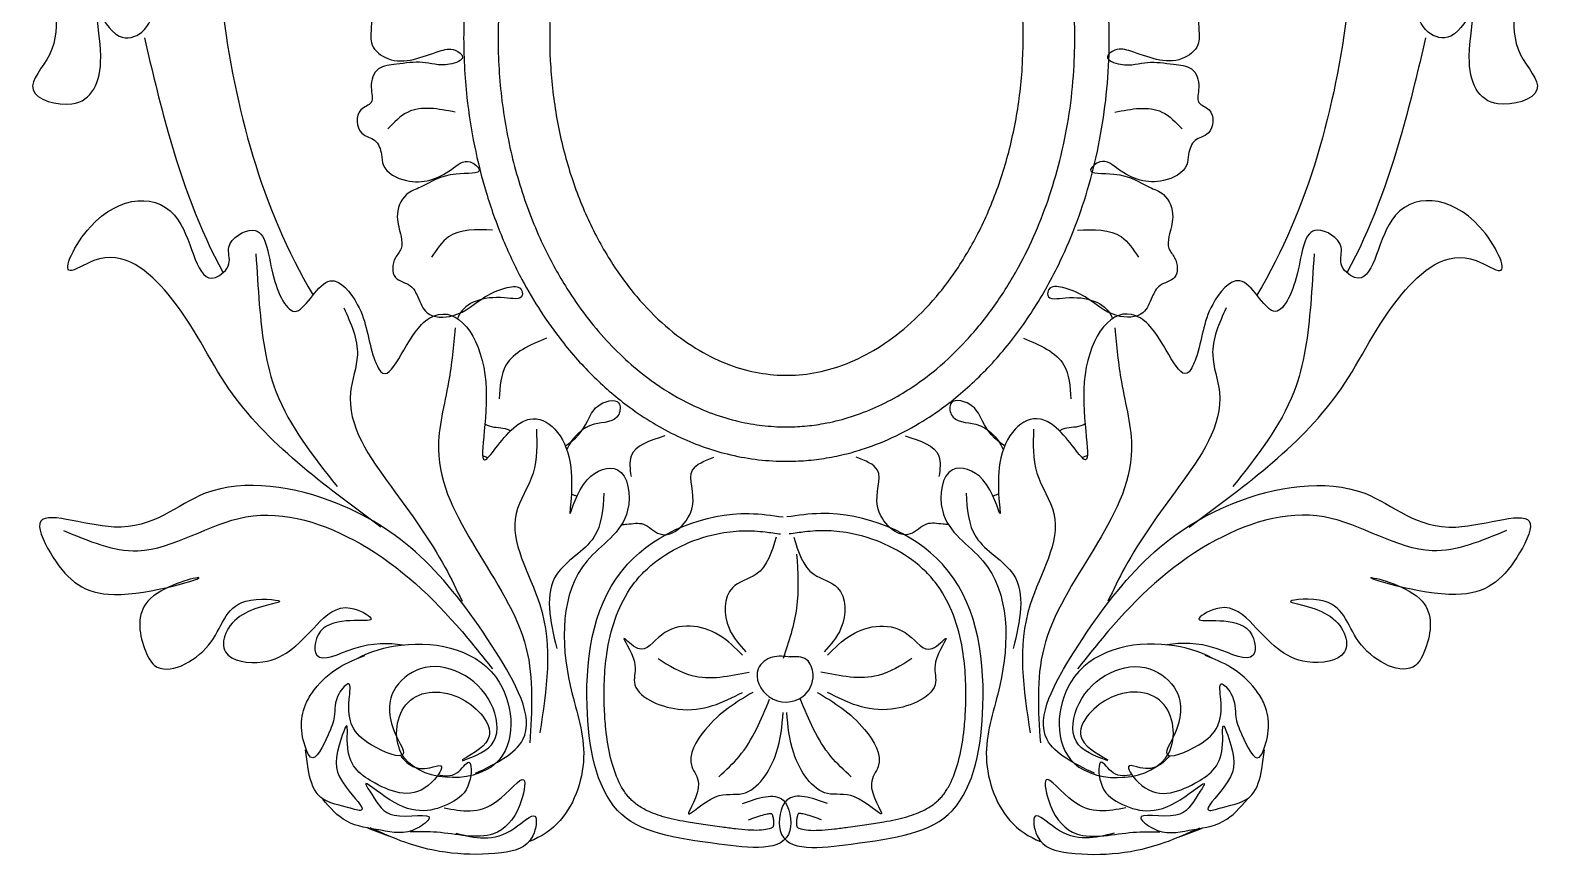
# Model space of a CAD drawing. Extents: x 3172 to 33391, y 13916 to 34175.
# Drawn here: x 14303.6 to 14737.8, y 19184.1 to 19422.1 of the extents above; entities that cross this region are included whole.
import ezdxf

# ---------------------------------------------------------------- set-up
doc = ezdxf.new("R2010")
doc.units = 0
doc.layers.get('0').update_dxf_attribs({"linetype": 'CONTINUOUS'})

# ---------------------------------------------------------------- blocks, each defined once
blk = doc.blocks.new('A$C26935412')
for points, knots in [([(189.23, 369.47), (188.02, 369.8), (184.84, 370.65), (180.75, 368.08), (176.47, 364.97), (171.81, 368.73), (163.51, 363.93), (169, 355.27), (158.93, 351.99), (164.6, 337.03), (180.8, 337.94), (180.94, 326.22), (172.13, 337.78), (165.46, 335.87), (157.28, 341.33), (155.12, 333.39), (150.49, 330), (145.72, 332.94), (140.04, 325.03), (148.13, 322.27), (145.05, 317.03), (143.6, 310.66), (155.05, 304), (169.93, 312.99), (170.34, 303.63), (159.56, 306.18), (153.83, 306.52), (142.77, 307.78), (142.62, 297.79), (136.5, 299.11), (133.76, 293.54), (137.36, 289.35), (137.05, 284.63), (135.2, 279.49), (143.91, 271.78), (150.97, 277.25), (164.17, 278.95), (156.61, 270.96), (148.19, 274.02), (137.22, 276.04), (131.22, 267.96), (132.09, 262.59), (130.47, 258.75), (125.7, 257.6), (126.19, 250.11), (131.41, 246.22), (131.36, 240.24), (130.79, 234.62), (138.88, 228.48), (147.7, 232.61), (154.94, 234.64), (159.33, 231.32), (151.98, 228.59), (146.47, 230.9), (139.45, 229.68), (132.67, 229.17), (130.55, 223.55), (132.44, 218.18), (126.45, 216.64), (127.08, 209.01), (132.94, 208.13), (134.35, 203.91), (134.56, 198.58), (143.61, 193.97), (152.45, 196.85), (158.95, 202.78), (165.11, 197.58), (152.45, 198.5), (147.92, 194.64), (140.38, 191.97), (138.05, 185.52), (139.94, 180.51), (140.43, 176.01), (137.46, 173.01), (136.99, 166.84), (142.91, 166.05), (145.06, 161.63), (147.17, 155.92), (156.84, 155.84), (163.23, 161.88), (169.26, 164.66), (174.89, 165.44), (175.57, 160.89), (165.51, 162.97), (158.31, 160.33), (156.44, 156.03), (156.33, 155.73)], [0, 0, 0, 0, 3.626488, 9.497656, 14.037657, 17.247966, 25.52905, 32.10924, 39.694714, 47.063932, 69.595182, 70.190921, 80.111463, 88.791806, 94.44745, 102.917136, 106.392853, 110.019341, 117.293124, 122.350107, 127.842747, 131.46656, 141.387102, 158.687263, 159.87874, 166.463981, 179.701659, 185.10046, 194.522296, 196.310907, 201.932326, 207.022809, 211.788718, 215.412531, 222.588645, 238.272028, 243.637859, 249.132113, 258.67137, 270.595439, 278.700549, 284.10851, 286.529434, 290.434553, 296.664821, 303.496733, 308.936274, 313.544867, 319.683056, 334.735565, 339.34773, 342.225786, 346.592053, 354.464935, 362.067644, 367.388464, 373.218537, 377.54854, 381.231319, 388.002367, 392.368633, 396.848903, 399.87466, 408.060683, 421.460311, 427.293678, 430.76102, 437.665812, 448.632827, 453.236249, 460.273316, 466.058779, 469.576907, 472.733564, 478.416692, 483.387656, 487.291604, 492.630238, 500.256992, 510.938306, 517.979239, 522.077682, 523.723865, 528.933408, 543.16569, 544.224199, 544.224199, 544.224199, 544.224199]), ([(313.71, 369.47), (314.92, 369.8), (318.09, 370.65), (322.19, 368.08), (326.47, 364.97), (331.13, 368.73), (339.42, 363.93), (333.94, 355.27), (344.01, 351.99), (338.34, 337.03), (322.14, 337.94), (322, 326.22), (330.8, 337.78), (337.48, 335.87), (345.66, 341.33), (347.82, 333.39), (352.45, 330), (357.22, 332.94), (362.89, 325.03), (354.81, 322.27), (357.89, 317.03), (359.33, 310.66), (347.89, 304), (333.01, 312.99), (332.6, 303.63), (343.38, 306.18), (349.11, 306.52), (360.17, 307.78), (360.31, 297.79), (366.44, 299.11), (369.18, 293.54), (365.58, 289.35), (365.89, 284.63), (367.74, 279.49), (359.02, 271.78), (351.97, 277.25), (338.77, 278.95), (346.32, 270.96), (354.75, 274.02), (365.71, 276.04), (371.72, 267.96), (370.85, 262.59), (372.47, 258.75), (377.24, 257.6), (376.75, 250.11), (371.53, 246.22), (371.58, 240.24), (372.15, 234.62), (364.06, 228.48), (355.23, 232.61), (348, 234.64), (343.6, 231.32), (350.96, 228.59), (356.47, 230.9), (363.49, 229.68), (370.26, 229.17), (372.39, 223.55), (370.5, 218.18), (376.49, 216.64), (375.86, 209.01), (370, 208.13), (368.59, 203.91), (368.38, 198.58), (359.33, 193.97), (350.49, 196.85), (343.99, 202.78), (337.82, 197.58), (350.49, 198.5), (355.02, 194.64), (362.56, 191.97), (364.89, 185.52), (363, 180.51), (362.51, 176.01), (365.48, 173.01), (365.95, 166.84), (360.03, 166.05), (357.88, 161.63), (355.77, 155.92), (346.1, 155.84), (339.71, 161.88), (333.68, 164.66), (328.05, 165.44), (327.37, 160.89), (337.43, 162.97), (344.63, 160.33), (346.5, 156.03), (346.61, 155.73)], [0, 0, 0, 0, 3.626488, 9.497656, 14.037657, 17.247966, 25.52905, 32.10924, 39.694714, 47.063932, 69.595182, 70.190921, 80.111463, 88.791806, 94.44745, 102.917136, 106.392853, 110.019341, 117.293124, 122.350107, 127.842747, 131.46656, 141.387102, 158.687263, 159.87874, 166.463981, 179.701659, 185.10046, 194.522296, 196.310907, 201.932326, 207.022809, 211.788718, 215.412531, 222.588645, 238.272028, 243.637859, 249.132113, 258.67137, 270.595439, 278.700549, 284.10851, 286.529434, 290.434553, 296.664821, 303.496733, 308.936274, 313.544867, 319.683056, 334.735565, 339.34773, 342.225786, 346.592053, 354.464935, 362.067644, 367.388464, 373.218537, 377.54854, 381.231319, 388.002367, 392.368633, 396.848903, 399.87466, 408.060683, 421.460311, 427.293678, 430.76102, 437.665812, 448.632827, 453.236249, 460.273316, 466.058779, 469.576907, 472.733564, 478.416692, 483.387656, 487.291604, 492.630238, 500.256992, 510.938306, 517.979239, 522.077682, 523.723865, 528.933408, 543.16569, 544.224199, 544.224199, 544.224199, 544.224199]), ([(178.39, 313.65), (172.3, 302.15), (171.36, 300.15), (168.87, 294.42), (167.4, 290.62), (164.77, 282.81), (163.61, 278.82), (161.17, 268.9), (160.07, 262.9), (158.57, 250.75), (158.17, 244.6), (158.09, 232.28), (158.4, 226.11), (159.59, 215.3), (160.32, 210.61), (162.19, 201.4), (163.32, 196.87), (166.01, 187.96), (167.56, 183.58), (171.04, 175.11), (172.97, 171.02), (176.77, 163.88), (178.61, 160.77), (182.47, 154.82), (184.5, 151.97), (189.6, 145.46), (192.76, 141.93), (199.34, 135.5), (202.76, 132.58), (210.79, 126.66), (215.46, 123.86), (224.98, 119.32), (229.82, 117.58), (237.39, 115.7), (240.08, 115.19), (245.48, 114.49), (248.2, 114.29), (252.89, 114.22), (254.87, 114.28), (258.84, 114.56), (260.82, 114.79), (264.78, 115.4), (266.75, 115.8), (270.69, 116.75), (272.65, 117.32), (277.68, 118.99), (280.73, 120.22), (286.75, 123.12), (289.73, 124.78), (296.49, 129.1), (300.23, 131.92), (307.45, 138.27), (310.92, 141.79), (317.5, 149.51), (320.61, 153.69), (326.37, 162.65), (329.03, 167.41), (333.21, 176.18), (334.85, 180.08), (337.81, 188.09), (339.12, 192.21), (341.41, 200.62), (342.38, 204.92), (343.95, 213.63), (344.55, 218.04), (345.38, 226.93), (345.61, 231.41), (345.7, 240.38), (345.55, 244.86), (344.78, 255.02), (344.05, 260.67), (341.98, 271.79), (340.65, 277.24), (337.74, 286.81), (336.26, 290.98), (332.97, 299.06), (331.15, 302.98), (327.51, 309.92), (325.74, 313), (323.86, 315.95)], [1.017097, 1.017097, 1.017097, 1.017097, 1.072672, 1.072672, 1.173149, 1.173149, 1.273626, 1.273626, 1.417944, 1.417944, 1.562261, 1.562261, 1.706579, 1.706579, 1.818454, 1.818454, 1.930329, 1.930329, 2.043981, 2.043981, 2.157633, 2.157633, 2.251109, 2.251109, 2.344585, 2.344585, 2.476073, 2.476073, 2.607562, 2.607562, 2.776168, 2.776168, 2.944773, 2.944773, 3.037511, 3.037511, 3.13025, 3.13025, 3.198235, 3.198235, 3.266221, 3.266221, 3.334206, 3.334206, 3.402192, 3.402192, 3.509032, 3.509032, 3.615872, 3.615872, 3.755915, 3.755915, 3.895957, 3.895957, 4.036, 4.036, 4.176042, 4.176042, 4.281049, 4.281049, 4.386056, 4.386056, 4.491063, 4.491063, 4.596069, 4.596069, 4.701076, 4.701076, 4.806083, 4.806083, 4.940287, 4.940287, 5.074492, 5.074492, 5.182736, 5.182736, 5.290979, 5.290979, 5.382853, 5.382853, 5.382853, 5.382853]), ([(182.38, 297.73), (176.27, 285.58), (176, 284.81), (174.41, 280.15), (173.24, 276.15), (171.26, 267.99), (170.44, 263.83), (169.16, 255.4), (168.7, 251.13), (168.03, 240.66), (168.03, 234.44), (168.78, 222.08), (169.54, 215.96), (171.8, 203.97), (173.29, 198.11), (176.96, 186.84), (179.13, 181.43), (183.59, 172.18), (185.76, 168.24), (191.62, 158.94), (195.49, 153.88), (203.73, 144.93), (208.09, 141.04), (215.95, 135.31), (219.39, 133.2), (225.37, 130.15), (227.9, 129.05), (232.97, 127.19), (235.51, 126.43), (240.33, 125.32), (242.59, 124.92), (247.14, 124.39), (249.41, 124.25), (253.51, 124.24), (255.34, 124.32), (259.02, 124.64), (260.85, 124.88), (265.07, 125.65), (267.46, 126.22), (272.24, 127.67), (274.61, 128.55), (279.35, 130.6), (281.71, 131.78), (287.96, 135.36), (291.82, 138.04), (298.53, 143.65), (301.43, 146.41), (307.01, 152.49), (309.69, 155.8), (314.75, 162.9), (317.13, 166.71), (321.08, 173.94), (322.72, 177.29), (325.74, 184.24), (327.11, 187.83), (329.61, 195.32), (330.73, 199.23), (332.63, 207.2), (333.42, 211.27), (334.65, 219.5), (335.09, 223.66), (335.83, 235.2), (335.75, 242.62), (334.7, 255.01), (334.02, 260.01), (332.01, 270.58), (330.61, 276.11), (327.21, 286.78), (325.2, 291.92), (322.67, 297.38), (322.4, 297.95), (322.12, 298.52)], [1.146876, 1.146876, 1.146876, 1.146876, 1.16845, 1.16845, 1.276177, 1.276177, 1.383905, 1.383905, 1.491633, 1.491633, 1.646547, 1.646547, 1.801462, 1.801462, 1.956377, 1.956377, 2.111292, 2.111292, 2.236584, 2.236584, 2.424642, 2.424642, 2.612701, 2.612701, 2.753757, 2.753757, 2.855564, 2.855564, 2.957372, 2.957372, 3.048037, 3.048037, 3.138703, 3.138703, 3.211969, 3.211969, 3.285236, 3.285236, 3.380782, 3.380782, 3.476327, 3.476327, 3.571873, 3.571873, 3.731735, 3.731735, 3.859224, 3.859224, 3.986713, 3.986713, 4.114201, 4.114201, 4.216108, 4.216108, 4.318014, 4.318014, 4.423073, 4.423073, 4.528133, 4.528133, 4.633192, 4.633192, 4.817687, 4.817687, 4.944788, 4.944788, 5.090967, 5.090967, 5.237146, 5.237146, 5.254365, 5.254365, 5.254365, 5.254365]), ([(198.31, 298.23), (191.74, 284.34), (190.23, 280.29), (187.4, 271.2), (186.15, 266.11), (184.27, 255.67), (183.64, 250.32), (183.04, 239.56), (183.06, 234.14), (183.74, 223.38), (184.41, 218.05), (186.36, 207.64), (187.65, 202.56), (190.76, 192.82), (192.6, 188.16), (196.73, 179.37), (199.02, 175.24), (203.95, 167.64), (206.58, 164.16), (212.07, 157.91), (214.91, 155.13), (220.7, 150.29), (223.63, 148.23), (229.5, 144.78), (232.42, 143.39), (238.22, 141.23), (241.08, 140.45), (246.77, 139.45), (249.59, 139.22), (255.23, 139.28), (258.06, 139.57), (263.76, 140.72), (266.63, 141.56), (272.44, 143.88), (275.37, 145.34), (281.23, 148.96), (284.16, 151.11), (289.92, 156.12), (292.75, 158.99), (298.18, 165.41), (300.78, 168.98), (305.63, 176.74), (307.87, 180.93), (311.88, 189.85), (313.65, 194.57), (316.63, 204.41), (317.84, 209.53), (319.65, 220), (320.24, 225.35), (320.76, 236.13), (320.7, 241.55), (319.94, 252.29), (319.23, 257.61), (317.2, 267.99), (315.88, 273.04), (312.7, 282.73), (310.83, 287.37), (307.71, 293.88), (306.63, 295.96), (305.5, 297.96)], [1.071746, 1.071746, 1.071746, 1.071746, 1.200302, 1.200302, 1.35034, 1.35034, 1.500378, 1.500378, 1.650416, 1.650416, 1.800453, 1.800453, 1.950491, 1.950491, 2.100529, 2.100529, 2.250567, 2.250567, 2.400604, 2.400604, 2.550642, 2.550642, 2.70068, 2.70068, 2.850718, 2.850718, 3.000756, 3.000756, 3.150793, 3.150793, 3.300831, 3.300831, 3.450869, 3.450869, 3.600907, 3.600907, 3.750944, 3.750944, 3.900982, 3.900982, 4.05102, 4.05102, 4.201058, 4.201058, 4.351096, 4.351096, 4.501133, 4.501133, 4.651171, 4.651171, 4.801209, 4.801209, 4.951247, 4.951247, 5.101284, 5.101284, 5.251322, 5.251322, 5.325134, 5.325134, 5.325134, 5.325134]), ([(85.03, 277.56), (85.84, 267.1), (88.9, 227.6), (99.28, 187.94), (114.38, 162.55)], [0, 0, 0, 0, 31.52309, 119.048211, 119.048211, 119.048211, 119.048211]), ([(417.91, 277.56), (417.1, 267.1), (414.04, 227.6), (403.66, 187.94), (388.56, 162.55)], [0, 0, 0, 0, 31.52309, 119.048211, 119.048211, 119.048211, 119.048211]), ([(65.4, 237.34), (67.54, 228.2), (72.94, 205.06), (81.29, 181.77), (88.26, 169.07)], [0, 0, 0, 0, 28.308582, 71.625679, 71.625679, 71.625679, 71.625679]), ([(437.54, 237.34), (435.4, 228.2), (429.99, 205.06), (421.65, 181.77), (414.68, 169.07)], [0, 0, 0, 0, 28.308582, 71.625679, 71.625679, 71.625679, 71.625679]), ([(134.11, 95.13), (117.43, 107.36), (91.63, 126.27), (76.85, 160.64), (57.11, 177.91), (39.59, 165.83), (51.7, 191.07), (78.51, 193.5), (80.69, 162.48), (91.18, 171.25), (88.31, 177.95), (100.74, 185.19), (101.32, 169.21), (109.37, 151.31), (118.32, 172.09), (130.25, 157.23), (130.1, 148.74), (136.22, 134.28), (142.1, 152.54), (156.25, 160.62), (169.11, 140.16), (160.01, 105.58), (170.68, 123.48), (181.21, 128.99), (192.12, 117.05), (187.43, 91.87), (192.15, 110.32), (205.33, 114.66), (208.09, 95.36), (186.1, 83.74), (186.31, 53.43), (195.41, 29.77), (189.22, 10.65), (180.65, 5.05), (177.2, 3.69)], [0, 0, 0, 0, 59.732894, 92.387516, 116.104687, 123.57908, 137.623769, 163.219462, 183.083504, 188.633851, 193.537797, 201.979225, 216.023914, 228.814717, 242.015577, 252.446116, 268.888282, 273.275189, 291.366027, 297.088243, 321.038505, 343.596657, 356.796434, 361.185395, 378.543558, 393.255396, 404.222665, 413.533784, 425.666033, 444.512117, 481.131679, 501.136533, 521.920853, 533.341996, 533.341996, 533.341996, 533.341996]), ([(368.83, 95.13), (385.51, 107.36), (411.31, 126.27), (426.09, 160.64), (445.83, 177.91), (463.35, 165.83), (451.24, 191.07), (424.43, 193.5), (422.25, 162.48), (411.76, 171.25), (414.63, 177.95), (402.2, 185.19), (401.62, 169.21), (393.57, 151.31), (384.62, 172.09), (372.69, 157.23), (372.84, 148.74), (366.72, 134.28), (360.83, 152.54), (346.69, 160.62), (333.83, 140.16), (342.92, 105.58), (332.26, 123.48), (321.73, 128.99), (310.82, 117.05), (315.51, 91.87), (310.79, 110.32), (297.61, 114.66), (294.85, 95.36), (316.84, 83.74), (316.63, 53.43), (307.53, 29.77), (313.72, 10.65), (322.29, 5.05), (325.73, 3.69)], [0, 0, 0, 0, 59.732894, 92.387516, 116.104687, 123.57908, 137.623769, 163.219462, 183.083504, 188.633851, 193.537797, 201.979225, 216.023914, 228.814717, 242.015577, 252.446116, 268.888282, 273.275189, 291.366027, 297.088243, 321.038505, 343.596657, 356.796434, 361.185395, 378.543558, 393.255396, 404.222665, 413.533784, 425.666033, 444.512117, 481.131679, 501.136533, 521.920853, 533.341996, 533.341996, 533.341996, 533.341996]), ([(187.67, 118.7), (190.55, 120.43), (193.83, 124.52), (196.15, 130.9), (203.87, 133.2), (203.5, 125.4), (193.95, 125.92), (189.95, 121.4), (188.07, 117.65)], [602.023659, 602.023659, 602.023659, 602.023659, 611.717499, 616.865996, 623.129785, 626.460835, 634.153831, 645.005799, 645.005799, 645.005799, 645.005799]), ([(315.27, 118.7), (312.39, 120.43), (309.11, 124.52), (306.79, 130.9), (299.07, 133.2), (299.43, 125.4), (308.99, 125.92), (312.99, 121.4), (314.87, 117.65)], [602.023659, 602.023659, 602.023659, 602.023659, 611.717499, 616.865996, 623.129785, 626.460835, 634.153831, 645.005799, 645.005799, 645.005799, 645.005799]), ([(164.3, 125.14), (164.69, 124.88), (166.71, 123.86), (169.64, 124.24), (171.42, 123.27), (171.71, 123.07)], [576.07886, 576.07886, 576.07886, 576.07886, 577.477207, 582.801551, 583.900674, 583.900674, 583.900674, 583.900674]), ([(338.64, 125.14), (338.24, 124.88), (336.23, 123.86), (333.29, 124.24), (331.52, 123.27), (331.23, 123.07)], [576.07886, 576.07886, 576.07886, 576.07886, 577.477207, 582.801551, 583.900674, 583.900674, 583.900674, 583.900674]), ([(204.01, 95.86), (204.52, 95.88), (206.76, 96.03), (210.78, 96.85), (216.63, 89.8), (227.85, 100.36), (221.78, 111.93), (228.18, 114.44), (230.8, 115.47)], [677.290549, 677.290549, 677.290549, 677.290549, 678.73368, 683.496038, 689.048707, 701.54524, 712.014257, 719.282124, 719.282124, 719.282124, 719.282124]), ([(298.93, 95.86), (298.41, 95.88), (296.18, 96.03), (292.16, 96.85), (286.31, 89.8), (275.09, 100.36), (281.16, 111.93), (274.76, 114.44), (272.14, 115.47)], [677.290549, 677.290549, 677.290549, 677.290549, 678.73368, 683.496038, 689.048707, 701.54524, 712.014257, 719.282124, 719.282124, 719.282124, 719.282124]), ([(161.59, 23.53), (167.38, 26.34), (182.33, 33.6), (159.67, 73.77), (133.49, 102.67), (83.58, 111.25), (63.14, 89.21), (30.12, 102.73), (40.89, 81.45), (53.51, 71.02), (94.01, 83.94), (62.36, 75.99), (63.95, 62.38), (69.64, 50.46), (87.66, 59.73), (88.81, 75.4), (110.95, 73.48), (91.28, 71.74), (85.25, 56.94), (104.31, 53.99), (113.07, 64.62), (122.88, 74), (136.97, 65.8), (115.92, 70.81), (113.47, 53.79), (128.07, 61.71), (136.25, 61.53), (140.55, 60.87)], [0, 0, 0, 0, 16.882855, 43.565007, 106.736122, 145.129662, 173.388277, 195.004738, 205.569298, 226.270825, 251.294904, 267.540258, 281.306344, 287.026461, 303.79766, 320.505338, 330.320882, 341.808638, 353.661143, 364.851983, 383.905557, 394.877959, 401.461401, 415.514643, 423.602808, 434.576647, 448.390776, 448.390776, 448.390776, 448.390776]), ([(341.35, 23.53), (335.56, 26.34), (320.61, 33.6), (343.27, 73.77), (369.45, 102.67), (419.36, 111.25), (439.79, 89.21), (472.82, 102.73), (462.05, 81.45), (449.43, 71.02), (408.93, 83.94), (440.58, 75.99), (438.99, 62.38), (433.3, 50.46), (415.28, 59.73), (414.13, 75.4), (391.99, 73.48), (411.66, 71.74), (417.69, 56.94), (398.63, 53.99), (389.87, 64.62), (380.06, 74), (365.97, 65.8), (387.02, 70.81), (389.47, 53.79), (374.87, 61.71), (366.69, 61.53), (362.39, 60.87)], [0, 0, 0, 0, 16.882855, 43.565007, 106.736122, 145.129662, 173.388277, 195.004738, 205.569298, 226.270825, 251.294904, 267.540258, 281.306344, 287.026461, 303.79766, 320.505338, 330.320882, 341.808638, 353.661143, 364.851983, 383.905557, 394.877959, 401.461401, 415.514643, 423.602808, 434.576647, 448.390776, 448.390776, 448.390776, 448.390776]), ([(247.59, 11.87), (247.63, 11.8), (247.68, 11.71), (247.83, 11.34), (247.94, 10.99), (248.1, 10.24), (248.15, 9.83), (248.18, 9.08), (248.16, 8.73), (248.1, 8.37), (248.08, 8.28), (248.04, 8.13), (248.02, 8.08), (247.99, 8), (247.97, 7.97), (247.94, 7.92), (247.93, 7.9), (247.86, 7.83), (247.8, 7.78), (247.57, 7.65), (247.41, 7.57), (246.98, 7.41), (246.7, 7.32), (245.74, 7.11), (244.9, 7), (242.98, 6.93), (241.89, 6.95), (239.57, 7.09), (238.33, 7.21), (235.78, 7.51), (234.48, 7.68), (232.23, 7.99), (231.3, 8.11), (229.49, 8.36), (228.6, 8.49), (225.99, 8.87), (224.33, 9.13), (220.31, 9.85), (218.08, 10.34), (214.09, 11.5), (212.34, 12.17), (209.74, 13.52), (208.77, 14.14), (207.46, 15.19), (207.05, 15.57), (206.33, 16.29), (206.03, 16.64), (205.42, 17.38), (205.13, 17.78), (204.27, 19.04), (203.74, 19.98), (202.27, 23.05), (201.46, 25.44), (200.19, 30.67), (199.74, 33.5), (199.23, 38.35), (199.1, 40.31), (198.96, 43.66), (198.93, 45.04), (198.92, 47.76), (198.95, 49.11), (199.11, 53.12), (199.34, 55.73), (200.23, 61.8), (201.01, 65.18), (203.2, 71.46), (204.6, 74.36), (207.31, 78.44), (208.39, 79.82), (210.78, 82.41), (212.12, 83.63), (216.23, 86.89), (219.28, 88.71), (225.8, 91.62), (229.26, 92.7), (233.98, 93.58), (235.22, 93.76), (237.52, 93.98), (238.58, 94.04), (240.63, 94.07), (241.61, 94.05), (243.63, 93.93), (244.65, 93.83), (247.16, 93.55), (248.66, 93.34), (250.21, 93.12)], [13.701593, 13.701593, 13.701593, 13.701593, 14.485218, 14.485218, 16.318027, 16.318027, 18.150837, 18.150837, 19.983647, 19.983647, 20.758045, 20.758045, 21.742565, 21.742565, 22.727086, 22.727086, 24.338677, 24.338677, 25.950269, 25.950269, 27.561861, 27.561861, 29.173452, 29.173452, 32.293597, 32.293597, 35.413742, 35.413742, 38.533888, 38.533888, 41.654033, 41.654033, 43.906454, 43.906454, 46.158874, 46.158874, 50.663716, 50.663716, 57.683472, 57.683472, 64.703229, 64.703229, 69.830711, 69.830711, 72.430548, 72.430548, 74.5677, 74.5677, 76.704852, 76.704852, 80.979157, 80.979157, 89.481328, 89.481328, 97.983499, 97.983499, 103.569344, 103.569344, 107.491897, 107.491897, 111.41445, 111.41445, 119.259557, 119.259557, 130.350009, 130.350009, 141.440461, 141.440461, 147.61749, 147.61749, 153.794518, 153.794518, 165.181945, 165.181945, 176.569371, 176.569371, 180.627029, 180.627029, 184.132324, 184.132324, 187.475327, 187.475327, 190.818331, 190.818331, 195.528411, 195.528411, 195.528411, 195.528411]), ([(255.35, 11.87), (255.31, 11.8), (255.26, 11.71), (255.11, 11.34), (255, 10.99), (254.84, 10.24), (254.79, 9.83), (254.76, 9.08), (254.78, 8.73), (254.84, 8.37), (254.86, 8.28), (254.9, 8.13), (254.92, 8.08), (254.95, 8), (254.97, 7.97), (255, 7.92), (255.01, 7.9), (255.08, 7.83), (255.14, 7.78), (255.36, 7.65), (255.53, 7.57), (255.96, 7.41), (256.24, 7.32), (257.2, 7.11), (258.03, 7), (259.96, 6.93), (261.05, 6.95), (263.37, 7.09), (264.61, 7.21), (267.16, 7.51), (268.46, 7.68), (270.71, 7.99), (271.64, 8.11), (273.45, 8.36), (274.34, 8.49), (276.95, 8.87), (278.61, 9.13), (282.62, 9.85), (284.86, 10.34), (288.85, 11.5), (290.6, 12.17), (293.2, 13.52), (294.17, 14.14), (295.48, 15.19), (295.89, 15.57), (296.6, 16.29), (296.91, 16.64), (297.52, 17.38), (297.81, 17.78), (298.66, 19.04), (299.2, 19.98), (300.67, 23.05), (301.48, 25.44), (302.74, 30.67), (303.2, 33.5), (303.71, 38.35), (303.84, 40.31), (303.98, 43.66), (304.01, 45.04), (304.01, 47.76), (303.99, 49.11), (303.82, 53.12), (303.6, 55.73), (302.71, 61.8), (301.92, 65.18), (299.74, 71.46), (298.34, 74.36), (295.63, 78.44), (294.55, 79.82), (292.16, 82.41), (290.82, 83.63), (286.71, 86.89), (283.65, 88.71), (277.14, 91.62), (273.68, 92.7), (268.96, 93.58), (267.72, 93.76), (265.42, 93.98), (264.36, 94.04), (262.31, 94.07), (261.32, 94.05), (259.31, 93.93), (258.29, 93.83), (255.78, 93.55), (254.27, 93.34), (252.72, 93.12)], [13.701593, 13.701593, 13.701593, 13.701593, 14.485218, 14.485218, 16.318027, 16.318027, 18.150837, 18.150837, 19.983647, 19.983647, 20.758045, 20.758045, 21.742565, 21.742565, 22.727086, 22.727086, 24.338677, 24.338677, 25.950269, 25.950269, 27.561861, 27.561861, 29.173452, 29.173452, 32.293597, 32.293597, 35.413742, 35.413742, 38.533888, 38.533888, 41.654033, 41.654033, 43.906454, 43.906454, 46.158874, 46.158874, 50.663716, 50.663716, 57.683472, 57.683472, 64.703229, 64.703229, 69.830711, 69.830711, 72.430548, 72.430548, 74.5677, 74.5677, 76.704852, 76.704852, 80.979157, 80.979157, 89.481328, 89.481328, 97.983499, 97.983499, 103.569344, 103.569344, 107.491897, 107.491897, 111.41445, 111.41445, 119.259557, 119.259557, 130.350009, 130.350009, 141.440461, 141.440461, 147.61749, 147.61749, 153.794518, 153.794518, 165.181945, 165.181945, 176.569371, 176.569371, 180.627029, 180.627029, 184.132324, 184.132324, 187.475327, 187.475327, 190.818331, 190.818331, 195.528411, 195.528411, 195.528411, 195.528411]), ([(127.21, 56.93), (131.05, 58.97), (145.98, 63.34), (172.03, 56.98), (174.15, 19.18), (135.88, 21.52), (139.48, 47.68), (157.65, 48.21), (169.47, 34.16), (161.27, 29.5), (157.66, 27.46)], [638.294561, 638.294561, 638.294561, 638.294561, 650.972735, 681.413769, 704.973166, 732.613749, 747.455985, 763.191454, 776.535231, 786.965773, 786.965773, 786.965773, 786.965773]), ([(375.73, 56.93), (371.89, 58.97), (356.95, 63.34), (330.91, 56.98), (328.79, 19.18), (367.06, 21.52), (363.46, 47.68), (345.29, 48.21), (333.47, 34.16), (341.67, 29.5), (345.27, 27.46)], [638.294561, 638.294561, 638.294561, 638.294561, 650.972735, 681.413769, 704.973166, 732.613749, 747.455985, 763.191454, 776.535231, 786.965773, 786.965773, 786.965773, 786.965773]), ([(240.85, 10.01), (241.28, 10.17), (241.7, 10.32), (242.92, 10.76), (243.7, 11.03), (245.11, 11.47), (245.76, 11.63), (246.73, 11.82), (247.09, 11.86), (247.45, 11.88), (247.53, 11.88), (247.59, 11.87)], [0, 0, 0, 0, 1.095451, 1.095451, 3.286354, 3.286354, 5.477256, 5.477256, 7.280991, 7.280991, 7.941478, 7.941478, 7.941478, 7.941478]), ([(262.09, 10.01), (261.66, 10.17), (261.24, 10.32), (260.02, 10.76), (259.24, 11.03), (257.82, 11.47), (257.18, 11.63), (256.21, 11.82), (255.85, 11.86), (255.49, 11.88), (255.41, 11.88), (255.35, 11.87)], [0, 0, 0, 0, 1.095451, 1.095451, 3.286354, 3.286354, 5.477256, 5.477256, 7.280991, 7.280991, 7.941478, 7.941478, 7.941478, 7.941478])]:
    blk.add_open_spline(points, degree=3, knots=knots)
for points in [[(39.58, 245.56), (37.8, 232.45), (33.03, 222.33), (44.35, 218.16), (52.7, 231.86), (52.1, 244.37), (58.07, 237.82), (64.62, 239.01), (68.2, 246.75), (64.62, 258.07), (59.85, 262.84), (69.99, 253.9), (75.36, 262.84), (68.2, 276.54), (61.05, 286.07), (57.47, 298.58)], [(463.35, 245.56), (465.14, 232.45), (469.91, 222.33), (458.58, 218.16), (450.24, 231.86), (450.83, 244.37), (444.87, 237.82), (438.31, 239.01), (434.74, 246.75), (438.31, 258.07), (443.08, 262.84), (432.95, 253.9), (427.58, 262.84), (434.74, 276.54), (441.89, 286.07), (445.47, 298.58)], [(155.7, 215.77), (141.96, 215.77), (136.07, 210.86)], [(347.24, 215.77), (360.98, 215.77), (366.87, 210.86)], [(166.5, 181.44), (153.74, 179.48), (148.83, 173.59)], [(336.44, 181.44), (349.2, 179.48), (354.11, 173.59)], [(97.79, 174.57), (98.77, 159.86), (103.68, 134.36), (121.35, 106.9)], [(405.15, 174.57), (404.17, 159.86), (399.26, 134.36), (381.59, 106.9)], [(123.31, 158.88), (127.24, 145.15), (125.27, 134.36), (137.05, 106.9), (152.76, 83.36), (157.66, 73.55)], [(379.63, 158.88), (375.7, 145.15), (377.66, 134.36), (365.89, 106.9), (350.18, 83.36), (345.27, 73.55)], [(155.7, 153), (153.74, 137.3), (150.79, 117.69), (176.31, 59.82), (177.3, 32.36)], [(182.2, 150.05), (170.42, 142.21), (168.46, 132.4)], [(320.73, 150.05), (332.51, 142.21), (334.48, 132.4)], [(347.24, 153), (349.2, 137.3), (352.14, 117.69), (326.62, 59.82), (325.64, 32.36)], [(179.26, 123.57), (178.28, 110.82), (173.37, 99.05), (180.24, 72.57), (180.24, 35.3)], [(323.68, 123.57), (324.66, 110.82), (329.57, 99.05), (322.7, 72.57), (322.7, 35.3)], [(216.56, 121.61), (206.74, 115.73), (206.74, 109.84)], [(286.38, 121.61), (296.2, 115.73), (296.2, 109.84)], [(198.89, 104.94), (195.95, 92.19), (185.15, 81.4), (185.15, 59.82)], [(304.05, 104.94), (306.99, 92.19), (317.79, 81.4), (317.79, 59.82)], [(41.84, 94.15), (63.44, 88.26), (94.85, 98.07), (128.22, 90.23), (157.66, 64.73), (166.5, 53.94)], [(239.13, 14.71), (250.91, 15.69), (252.88, 6.86), (232.26, 2.94), (202.82, 12.74), (193.98, 43.15), (205.76, 84.34), (241.1, 99.05), (250.91, 98.07)], [(263.8, 14.71), (252.03, 15.69), (250.06, 6.86), (270.68, 2.94), (300.12, 12.74), (308.96, 43.15), (297.18, 84.34), (261.84, 99.05), (252.03, 98.07)], [(461.1, 94.15), (439.5, 88.26), (408.09, 98.07), (374.72, 90.23), (345.27, 64.73), (336.44, 53.94)], [(248.95, 92.19), (243.06, 81.4), (236.19, 77.48), (235.21, 65.71), (240.12, 58.84)], [(253.99, 92.19), (259.88, 81.4), (266.75, 77.48), (267.73, 65.71), (262.82, 58.84)], [(254.84, 87.28), (254.84, 71.59), (250.91, 56.88)], [(239.13, 57.86), (232.26, 63.74), (215.58, 63.74), (208.71, 59.82), (204.78, 62.76), (207.72, 55.9), (207.72, 50.01), (220.48, 42.17), (239.13, 47.07)], [(263.8, 57.86), (270.68, 63.74), (287.36, 63.74), (294.23, 59.82), (298.16, 62.76), (295.21, 55.9), (295.21, 50.01), (282.45, 42.17), (263.8, 47.07)], [(157.74, 27.16), (166.9, 32.83), (166.03, 43.87), (145.52, 53.9), (137.82, 47.51), (138.54, 34.43), (140.58, 29.2), (131.27, 31.81), (124.87, 45.04), (124.73, 49.54), (121.97, 46.78), (120.51, 39.95), (118.77, 34.72), (113.68, 28.18), (112.37, 30.51), (112.51, 44.17), (114.84, 47.94), (121.97, 54.34), (129.38, 57.82)], [(253.08, 57.28), (247.8, 57.28), (243.68, 53.88), (246.9, 45.74), (256.66, 45.83), (259.62, 52.27), (257.74, 56.56), (252.72, 57.37)], [(345.2, 27.16), (336.04, 32.83), (336.91, 43.87), (357.42, 53.9), (365.12, 47.51), (364.4, 34.43), (362.36, 29.2), (371.67, 31.81), (378.06, 45.04), (378.21, 49.54), (380.97, 46.78), (382.43, 39.95), (384.17, 34.72), (389.26, 28.18), (390.57, 30.51), (390.43, 44.17), (388.1, 47.94), (380.97, 54.34), (373.56, 57.82)], [(214.59, 56.88), (224.41, 51.98), (241.1, 52.96)], [(288.34, 56.88), (278.53, 51.98), (261.84, 52.96)], [(242.08, 47.07), (228.34, 36.28), (224.41, 25.49), (226.37, 20.59), (223.43, 11.76), (231.28, 16.67), (239.13, 17.65), (248.95, 29.42), (250.91, 41.19)], [(232.26, 22.55), (238.15, 28.44), (246.99, 45.11)], [(260.86, 47.07), (274.6, 36.28), (278.53, 25.49), (276.56, 20.59), (279.51, 11.76), (271.66, 16.67), (263.8, 17.65), (253.99, 29.42), (252.03, 41.19)], [(270.68, 22.55), (264.79, 28.44), (255.95, 45.11)], [(139.85, 28.47), (142.76, 25.86), (148.29, 25.13), (151.48, 25.71), (148.87, 20.92), (132.44, 20.63), (124.44, 30.94), (124.15, 37.34), (121.97, 31.67), (124, 19.46), (128.36, 12.78), (124.73, 13.51), (115.86, 17.28), (112.95, 24.84), (112.22, 30.36)], [(363.09, 28.47), (360.18, 25.86), (354.65, 25.13), (351.45, 25.71), (354.07, 20.92), (370.5, 20.63), (378.5, 30.94), (378.79, 37.34), (380.97, 31.67), (378.94, 19.46), (374.57, 12.78), (378.21, 13.51), (387.08, 17.28), (389.99, 24.84), (390.72, 30.36)], [(150.61, 23.1), (156.14, 23.68), (159.63, 26.73), (159.77, 20.92), (154.39, 14.96), (136.65, 15.83), (129.67, 20.34), (131.42, 17.43), (137.96, 11.33), (148.14, 10.46), (144.65, 7.55), (134.03, 6.97), (124.15, 9.58), (117.17, 15.98)], [(352.33, 23.1), (346.8, 23.68), (343.31, 26.73), (343.17, 20.92), (348.55, 14.96), (366.29, 15.83), (373.27, 20.34), (371.52, 17.43), (364.98, 11.33), (354.8, 10.46), (358.29, 7.55), (368.9, 6.97), (378.79, 9.58), (385.77, 15.98)], [(152.5, 13.51), (167.77, 15.4), (175.62, 21.64), (174.46, 14.38), (166.75, 5.95), (150.32, 6.39), (142.61, 6.53)], [(350.44, 13.51), (335.17, 15.4), (327.31, 21.64), (328.48, 14.38), (336.19, 5.95), (352.62, 6.39), (360.32, 6.53)], [(155.85, 6.1), (172.86, 7.55), (178.82, 11.04), (178.24, 5.37), (169.08, 0.43), (141.01, 3.48), (130.98, 7.69)], [(347.09, 6.1), (330.08, 7.55), (324.12, 11.04), (324.7, 5.37), (333.86, 0.43), (361.92, 3.48), (371.96, 7.69)]]:
    blk.add_spline(points, degree=3)
for points in [[(163.61, 115.93), (164.13, 115.72), (164.65, 115.5), (165.18, 115.3)], [(339.33, 115.93), (338.81, 115.72), (338.29, 115.5), (337.76, 115.3)], [(189.41, 104.72), (189.94, 104.53), (190.5, 104.35), (191.05, 104.15)], [(313.53, 104.72), (312.99, 104.53), (312.44, 104.35), (311.89, 104.15)], [(136.4, 5.29), (134.26, 5.97), (132.2, 6.74), (130.25, 7.62)], [(366.54, 5.29), (368.68, 5.97), (370.74, 6.74), (372.69, 7.62)]]:
    blk.add_open_spline(points, degree=3)
blk = doc.blocks.new('A$C79785066')
at = {"xscale": 0.99013685076, "yscale": 0.99013685076, "zscale": 0.99013685076}
blk.add_blockref('A$C26935412', (26.19705, 27.68117), dxfattribs=at)

msp = doc.modelspace()

# ---------------------------------------------------------------- block references
msp.add_blockref('A$C79785066', (14245.51003, 19157.19801))

doc.saveas('drawing.dxf')
